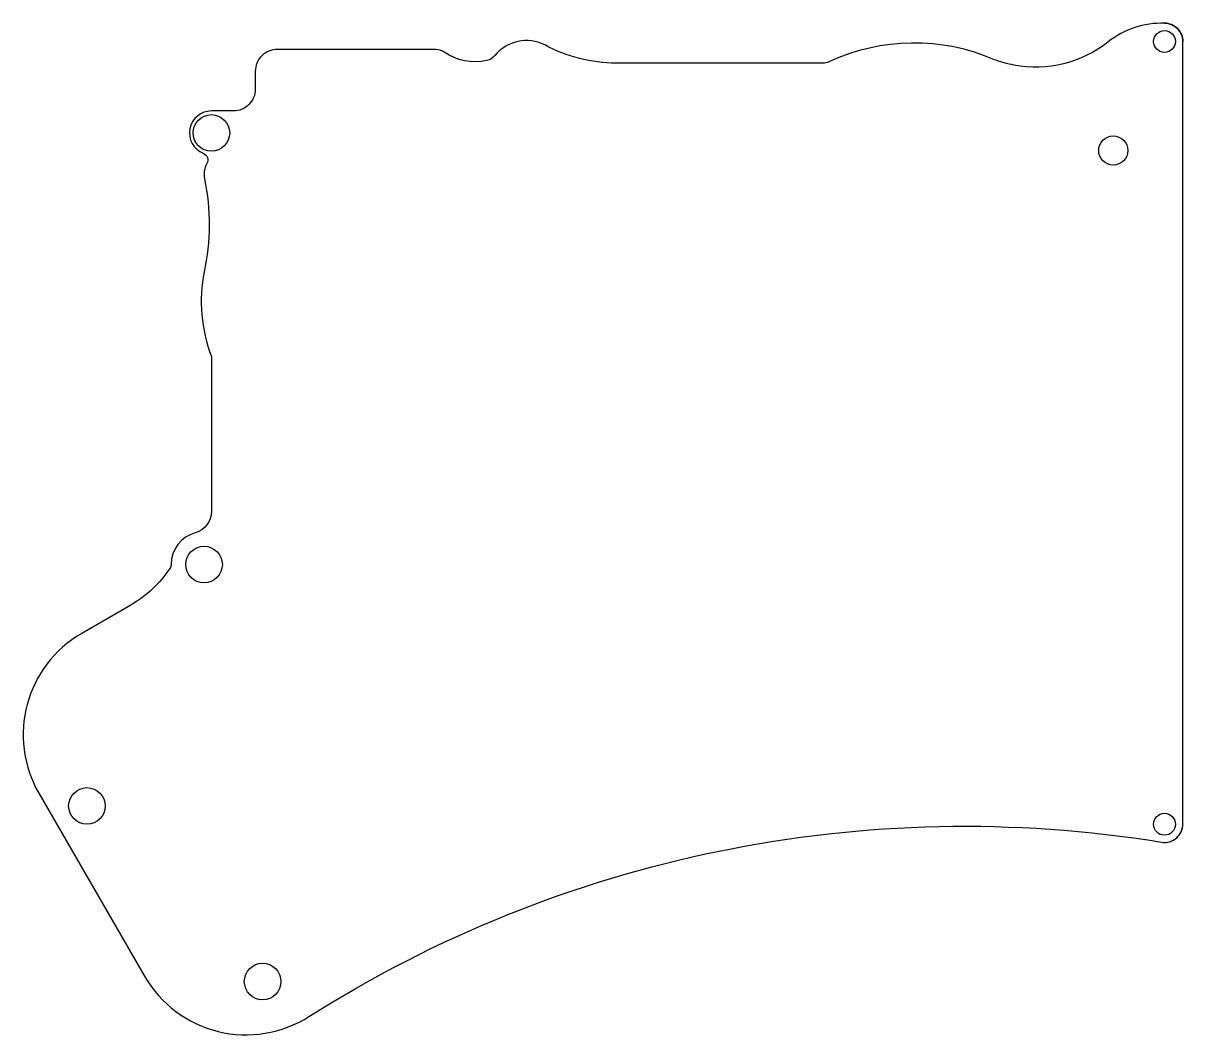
# Model space of a CAD drawing. Header units: millimetres. Extents: x 7 to 166, y -14 to 124.
import ezdxf

# ---------------------------------------------------------------- set-up
doc = ezdxf.new("R2010")
doc.units = ezdxf.units.MM
doc.layers.get('0').update_dxf_attribs({"color": 96, "lineweight": 25, "true_color": 0x008000})

msp = doc.modelspace()

# ---------------------------------------------------------------- linework, layer by layer
at = {"flags": 128}
msp.add_lwpolyline([(163.22, 124, -0.414214), (165.72, 121.5, 0.414214), (163.22, 124, 0.175369), (155.53, 121.44, -0.216931), (142.65, 118.28, -0.039627), (140, 119, 0.214788), (117.38, 118.72, -0.109293), (116.54, 118.54), (88.32, 118.54, -0.126247), (78.56, 121.04, 0.347558), (71.71, 119.58, -0.165435), (70.62, 118.9, -0.211764), (64.82, 120.04, 0.15395), (63.68, 120.4), (42, 120.4, 0.414214), (39, 117.4), (39, 115, -0.414214), (36, 112), (33, 112, 0.824434), (31.88, 106.22, -0.451416), (32.38, 104.8, 0.181085), (32.06, 102.72, -0.106495), (32, 90, 0.138296), (33, 78.45), (33, 57.23, -0.337188), (30.8, 54.34, 0.335716), (27.5, 50.02, -0.146124), (27.33, 49.48, -0.115894), (22, 44.46), (15.29, 40.59, 0.414213), (9.43, 18.73), (23.88, -6.29, 0.42652), (46.31, -11.8, -0.183811), (162.82, 12.05, 0.462407), (165.72, 14.52), (165.72, 121.5)], format="xyb", dxfattribs=at)
for centre, radius in [((163.22, 121.5), 1.5), ((33, 109), 2.5), ((156.22, 106.6), 1.99), ((32, 50), 2.5), ((16, 17), 2.5), ((163.22, 14.5), 1.5), ((40, -7), 2.5)]:
    msp.add_circle(centre, radius)
msp.add_arc((163.22, 14.5), 2.5, 254.3771, 0.1812)

doc.saveas('drawing.dxf')
